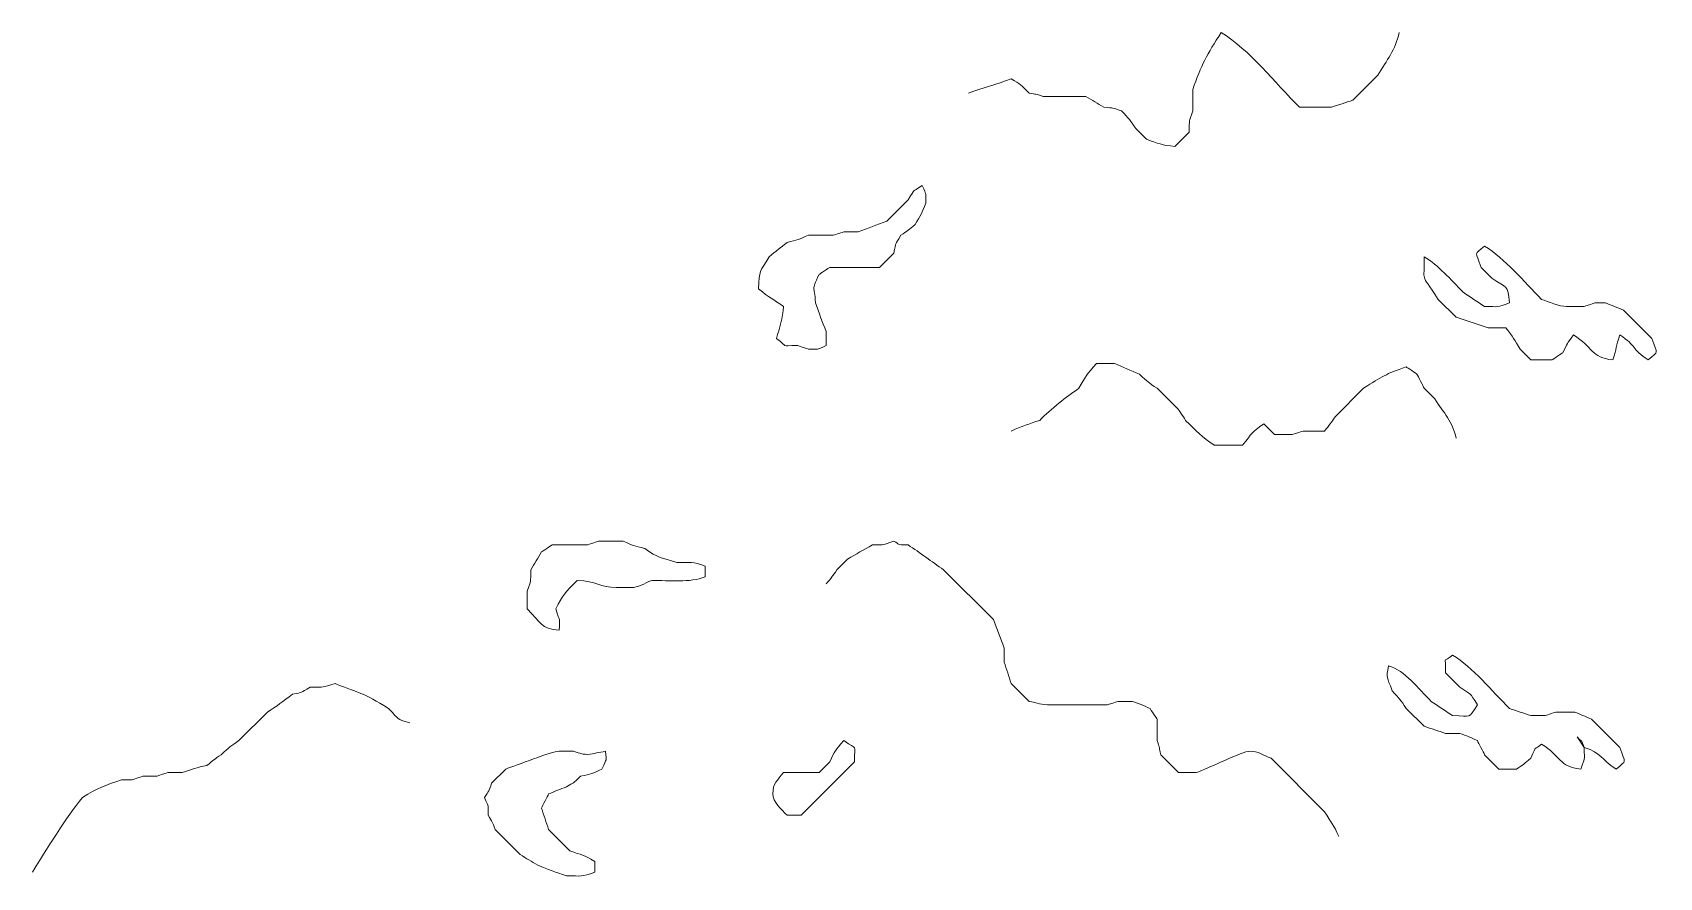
# Model space of a CAD drawing. Header units: millimetres. Extents: x -6423 to -1759, y 6 to 2012.
# Drawn here: x -1868.1 to -1799.6, y 1530.7 to 1566.3 of the extents above; entities that cross this region are included whole.
import ezdxf

# ---------------------------------------------------------------- set-up
doc = ezdxf.new("R2010")
doc.units = ezdxf.units.MM
doc.header["$MEASUREMENT"] = 0
doc.layers.add('layer 1', color=7, linetype='Continuous')

msp = doc.modelspace()

# ---------------------------------------------------------------- linework, layer by layer
at = {"layer": 'layer 1', "color": 177, "lineweight": 9}
for points, knots in [([(-1810.5311, 1566.2555), (-1810.686, 1565.5199), (-1811.0478, 1565.0956), (-1811.4305, 1564.456), (-1811.4305, 1564.456), (-1811.4305, 1564.456), (-1812.4802, 1563.407), (-1812.4802, 1563.407), (-1812.4802, 1563.407), (-1812.7803, 1563.3029), (-1813.0793, 1563.2108), (-1813.3797, 1563.107), (-1813.3797, 1563.107), (-1813.3797, 1563.107), (-1814.729, 1563.107), (-1814.729, 1563.107), (-1814.729, 1563.107), (-1815.7543, 1564.1324), (-1816.8352, 1565.5261), (-1818.0272, 1566.2553), (-1818.0272, 1566.2553), (-1818.6215, 1565.3463), (-1818.8772, 1564.8659), (-1819.2268, 1563.8567), (-1819.2268, 1563.8567), (-1819.2268, 1563.8567), (-1819.2268, 1562.9573), (-1819.2268, 1562.9573), (-1819.2268, 1562.9573), (-1819.3983, 1562.4275), (-1819.3639, 1562.647), (-1819.3766, 1562.0577), (-1819.3766, 1562.0577), (-1819.3766, 1562.0577), (-1819.9764, 1561.4577), (-1819.9764, 1561.4577), (-1819.9764, 1561.4577), (-1820.5303, 1561.5002), (-1820.6854, 1561.588), (-1821.1758, 1561.7577), (-1821.1758, 1561.7577), (-1821.1758, 1561.7577), (-1821.6254, 1562.2072), (-1821.6254, 1562.2072), (-1821.6254, 1562.2072), (-1821.8697, 1562.5727), (-1821.9009, 1562.6059), (-1822.2253, 1562.9573), (-1822.2253, 1562.9573), (-1822.6654, 1563.103), (-1822.5009, 1563.0706), (-1822.9749, 1563.1069), (-1822.9749, 1563.1069), (-1823.2352, 1563.2605), (-1823.4652, 1563.4014), (-1823.7246, 1563.5568), (-1823.7246, 1563.5568), (-1823.7246, 1563.5568), (-1825.5236, 1563.5566), (-1825.5236, 1563.5566), (-1825.5236, 1563.5566), (-1825.892, 1563.6891), (-1825.7804, 1563.6405), (-1826.1233, 1563.7068), (-1826.1233, 1563.7068), (-1826.5042, 1564.0873), (-1826.459, 1564.0532), (-1826.873, 1564.3063), (-1826.873, 1564.3063), (-1827.5185, 1564.0475), (-1828.0833, 1563.935), (-1828.6722, 1563.7066)], [0, 0, 0, 0, 0.0526316, 0.0526316, 0.0526316, 0.0526316, 0.1052632, 0.1052632, 0.1052632, 0.1052632, 0.1578947, 0.1578947, 0.1578947, 0.1578947, 0.2105263, 0.2105263, 0.2105263, 0.2105263, 0.2631579, 0.2631579, 0.2631579, 0.2631579, 0.3157895, 0.3157895, 0.3157895, 0.3157895, 0.3684211, 0.3684211, 0.3684211, 0.3684211, 0.4210526, 0.4210526, 0.4210526, 0.4210526, 0.4736842, 0.4736842, 0.4736842, 0.4736842, 0.5263158, 0.5263158, 0.5263158, 0.5263158, 0.5789474, 0.5789474, 0.5789474, 0.5789474, 0.6315789, 0.6315789, 0.6315789, 0.6315789, 0.6842105, 0.6842105, 0.6842105, 0.6842105, 0.7368421, 0.7368421, 0.7368421, 0.7368421, 0.7894737, 0.7894737, 0.7894737, 0.7894737, 0.8421053, 0.8421053, 0.8421053, 0.8421053, 0.8947368, 0.8947368, 0.8947368, 0.8947368, 1, 1, 1, 1]), ([(-1837.068, 1556.8102), (-1836.7903, 1557.0342), (-1836.5955, 1557.1849), (-1836.3184, 1557.4096), (-1836.3184, 1557.4096), (-1835.8704, 1557.5041), (-1835.8285, 1557.5454), (-1835.4187, 1557.7097), (-1835.4187, 1557.7097), (-1835.4187, 1557.7097), (-1834.3689, 1557.7095), (-1834.3689, 1557.7095), (-1834.3689, 1557.7095), (-1834.3603, 1557.714), (-1833.9447, 1557.8504), (-1833.9196, 1557.8597), (-1833.9196, 1557.8597), (-1833.9196, 1557.8597), (-1833.3198, 1557.8594), (-1833.3198, 1557.8594), (-1833.3198, 1557.8594), (-1832.8923, 1558.0077), (-1832.5383, 1558.1418), (-1832.1205, 1558.3094), (-1832.1205, 1558.3094), (-1832.1205, 1558.3094), (-1831.2209, 1559.2088), (-1831.2209, 1559.2088), (-1831.2209, 1559.2088), (-1830.8742, 1559.7271), (-1831.1242, 1559.4751), (-1830.6211, 1559.8088), (-1830.6211, 1559.8088), (-1830.4311, 1559.3299), (-1830.4843, 1559.6655), (-1830.4713, 1559.0589), (-1830.4713, 1559.0589), (-1830.6328, 1558.6566), (-1830.6958, 1558.5356), (-1830.921, 1558.1595), (-1830.921, 1558.1595), (-1831.1906, 1557.9464), (-1831.2467, 1557.8929), (-1831.5207, 1557.7095), (-1831.5207, 1557.7095), (-1831.7866, 1557.2587), (-1831.7162, 1557.4549), (-1831.8206, 1556.96), (-1831.8206, 1556.96), (-1831.8206, 1556.96), (-1832.4202, 1556.3603), (-1832.4202, 1556.3603), (-1832.4202, 1556.3603), (-1832.4202, 1556.3603), (-1834.5191, 1556.3602), (-1834.5191, 1556.3602), (-1834.5191, 1556.3602), (-1834.5368, 1556.3508), (-1834.9434, 1556.0769), (-1834.9691, 1556.0604), (-1834.9691, 1556.0604), (-1835.3125, 1555.2855), (-1835.1639, 1555.6782), (-1835.1187, 1554.8611), (-1835.1187, 1554.8611), (-1834.971, 1554.4336), (-1834.8368, 1554.0796), (-1834.6691, 1553.6615), (-1834.6691, 1553.6615), (-1834.6691, 1553.6615), (-1834.6691, 1553.062), (-1834.6691, 1553.062), (-1834.6691, 1553.062), (-1835.1478, 1552.8719), (-1834.8122, 1552.9254), (-1835.4188, 1552.9121), (-1835.4188, 1552.9121), (-1835.4278, 1552.916), (-1835.8435, 1553.0528), (-1835.8687, 1553.0621), (-1835.8687, 1553.0621), (-1836.6736, 1553.0796), (-1836.1911, 1552.9509), (-1836.7682, 1553.3619), (-1836.7682, 1553.3619), (-1836.6235, 1553.8071), (-1836.5062, 1554.217), (-1836.4682, 1554.711), (-1836.4682, 1554.711), (-1836.93, 1555.0501), (-1837.0551, 1555.0436), (-1837.5177, 1555.4606), (-1837.5177, 1555.4606), (-1837.5002, 1556.2557), (-1837.4513, 1556.1603), (-1837.068, 1556.8102)], [0, 0, 0, 0, 0.04, 0.04, 0.04, 0.04, 0.08, 0.08, 0.08, 0.08, 0.12, 0.12, 0.12, 0.12, 0.16, 0.16, 0.16, 0.16, 0.2, 0.2, 0.2, 0.2, 0.24, 0.24, 0.24, 0.24, 0.28, 0.28, 0.28, 0.28, 0.32, 0.32, 0.32, 0.32, 0.36, 0.36, 0.36, 0.36, 0.4, 0.4, 0.4, 0.4, 0.44, 0.44, 0.44, 0.44, 0.48, 0.48, 0.48, 0.48, 0.52, 0.52, 0.52, 0.52, 0.56, 0.56, 0.56, 0.56, 0.6, 0.6, 0.6, 0.6, 0.64, 0.64, 0.64, 0.64, 0.68, 0.68, 0.68, 0.68, 0.72, 0.72, 0.72, 0.72, 0.76, 0.76, 0.76, 0.76, 0.8, 0.8, 0.8, 0.8, 0.84, 0.84, 0.84, 0.84, 0.88, 0.88, 0.88, 0.88, 0.92, 0.92, 0.92, 0.92, 1, 1, 1, 1]), ([(-1809.4813, 1556.8099), (-1808.8644, 1556.4324), (-1808.3785, 1555.8571), (-1807.8324, 1555.3108), (-1807.8324, 1555.3108), (-1807.5285, 1555.1123), (-1807.2365, 1554.9099), (-1806.9328, 1554.711), (-1806.9328, 1554.711), (-1806.2994, 1554.711), (-1806.4334, 1554.6477), (-1805.8832, 1554.8615), (-1805.8832, 1554.8615), (-1805.9604, 1555.6444), (-1805.9809, 1555.4698), (-1806.6331, 1555.9104), (-1806.6331, 1555.9104), (-1806.6331, 1555.9104), (-1807.0828, 1556.3603), (-1807.0828, 1556.3603), (-1807.0828, 1556.3603), (-1807.3114, 1557.0658), (-1807.4031, 1556.8558), (-1806.9328, 1557.2599), (-1806.9328, 1557.2599), (-1806.0693, 1556.7317), (-1805.2857, 1555.7627), (-1804.5339, 1555.011), (-1804.5339, 1555.011), (-1804.2564, 1554.9148), (-1803.7713, 1554.7114), (-1803.4844, 1554.7113), (-1803.4844, 1554.7113), (-1803.4844, 1554.7113), (-1802.7347, 1554.711), (-1802.7347, 1554.711), (-1802.7347, 1554.711), (-1802.7258, 1554.7152), (-1802.3102, 1554.8522), (-1802.2851, 1554.8611), (-1802.2851, 1554.8611), (-1802.2851, 1554.8611), (-1801.8352, 1554.8612), (-1801.8352, 1554.8612), (-1801.8352, 1554.8612), (-1801.5893, 1554.7601), (-1801.3325, 1554.6605), (-1801.0855, 1554.5611), (-1801.0855, 1554.5611), (-1801.0855, 1554.5611), (-1799.8863, 1553.3617), (-1799.8863, 1553.3617), (-1799.8863, 1553.3617), (-1799.6575, 1552.6565), (-1799.5658, 1552.8661), (-1800.0361, 1552.4622), (-1800.0361, 1552.4622), (-1800.7685, 1552.9203), (-1800.5029, 1553.0534), (-1801.2357, 1553.5117), (-1801.2357, 1553.5117), (-1801.4374, 1552.9917), (-1801.3334, 1552.9826), (-1801.5355, 1552.4622), (-1801.5355, 1552.4622), (-1802.4531, 1552.5528), (-1802.3613, 1553.0079), (-1803.1845, 1553.5117), (-1803.1845, 1553.5117), (-1803.4988, 1553.0804), (-1803.4127, 1553.2173), (-1803.6344, 1552.762), (-1803.6344, 1552.762), (-1803.652, 1552.7522), (-1804.0586, 1552.4786), (-1804.0843, 1552.4622), (-1804.0843, 1552.4622), (-1804.0843, 1552.4622), (-1804.9838, 1552.4623), (-1804.9838, 1552.4623), (-1804.9838, 1552.4623), (-1804.9838, 1552.4623), (-1805.4335, 1552.9119), (-1805.4335, 1552.9119), (-1805.4335, 1552.9119), (-1805.672, 1553.3102), (-1805.7275, 1553.4244), (-1806.0333, 1553.8115), (-1806.0333, 1553.8115), (-1806.0333, 1553.8115), (-1806.7829, 1553.8115), (-1806.7829, 1553.8115), (-1806.7829, 1553.8115), (-1807.2314, 1553.9668), (-1807.6838, 1554.1065), (-1808.1322, 1554.2613), (-1808.1322, 1554.2613), (-1808.1322, 1554.2613), (-1808.8819, 1555.011), (-1808.8819, 1555.011), (-1808.8819, 1555.011), (-1809.6957, 1556.2556), (-1809.4389, 1555.6179), (-1809.4813, 1556.8099)], [0, 0, 0, 0, 0.037037, 0.037037, 0.037037, 0.037037, 0.0740741, 0.0740741, 0.0740741, 0.0740741, 0.1111111, 0.1111111, 0.1111111, 0.1111111, 0.1481481, 0.1481481, 0.1481481, 0.1481481, 0.1851852, 0.1851852, 0.1851852, 0.1851852, 0.2222222, 0.2222222, 0.2222222, 0.2222222, 0.2592593, 0.2592593, 0.2592593, 0.2592593, 0.2962963, 0.2962963, 0.2962963, 0.2962963, 0.3333333, 0.3333333, 0.3333333, 0.3333333, 0.3703704, 0.3703704, 0.3703704, 0.3703704, 0.4074074, 0.4074074, 0.4074074, 0.4074074, 0.4444444, 0.4444444, 0.4444444, 0.4444444, 0.4814815, 0.4814815, 0.4814815, 0.4814815, 0.5185185, 0.5185185, 0.5185185, 0.5185185, 0.5555556, 0.5555556, 0.5555556, 0.5555556, 0.5925926, 0.5925926, 0.5925926, 0.5925926, 0.6296296, 0.6296296, 0.6296296, 0.6296296, 0.6666667, 0.6666667, 0.6666667, 0.6666667, 0.7037037, 0.7037037, 0.7037037, 0.7037037, 0.7407407, 0.7407407, 0.7407407, 0.7407407, 0.7777778, 0.7777778, 0.7777778, 0.7777778, 0.8148148, 0.8148148, 0.8148148, 0.8148148, 0.8518519, 0.8518519, 0.8518519, 0.8518519, 0.8888889, 0.8888889, 0.8888889, 0.8888889, 0.9259259, 0.9259259, 0.9259259, 0.9259259, 1, 1, 1, 1]), ([(-1808.1322, 1549.1638), (-1808.2836, 1549.8823), (-1808.6322, 1550.2021), (-1809.0317, 1550.8132), (-1809.0317, 1550.8132), (-1809.0317, 1550.8132), (-1809.4815, 1551.263), (-1809.4815, 1551.263), (-1809.4815, 1551.263), (-1809.5209, 1551.3547), (-1809.7358, 1551.7665), (-1809.7815, 1551.8625), (-1809.7815, 1551.8625), (-1809.799, 1551.8724), (-1810.2057, 1552.1462), (-1810.2312, 1552.1625), (-1810.2312, 1552.1625), (-1811.1042, 1551.8601), (-1811.2411, 1551.7788), (-1812.0303, 1551.263), (-1812.0303, 1551.263), (-1812.0303, 1551.263), (-1813.2295, 1550.0635), (-1813.2295, 1550.0635), (-1813.2295, 1550.0635), (-1813.4114, 1549.7798), (-1813.4601, 1549.7354), (-1813.6795, 1549.4638), (-1813.6795, 1549.4638), (-1813.6795, 1549.4638), (-1814.5791, 1549.4637), (-1814.5791, 1549.4637), (-1814.5791, 1549.4637), (-1814.5881, 1549.4596), (-1815.0038, 1549.3228), (-1815.0288, 1549.3139), (-1815.0288, 1549.3139), (-1815.0288, 1549.3139), (-1815.7784, 1549.3138), (-1815.7784, 1549.3138), (-1815.7784, 1549.3138), (-1815.7784, 1549.3138), (-1816.2281, 1549.7636), (-1816.2281, 1549.7636), (-1816.2281, 1549.7636), (-1816.8051, 1549.3648), (-1816.6882, 1549.4057), (-1817.1277, 1548.8639), (-1817.1277, 1548.8639), (-1817.1277, 1548.8639), (-1818.3273, 1548.8639), (-1818.3273, 1548.8639), (-1818.3273, 1548.8639), (-1818.8476, 1549.2156), (-1819.0564, 1549.4434), (-1819.5266, 1549.9134), (-1819.5266, 1549.9134), (-1819.536, 1549.931), (-1819.8099, 1550.3379), (-1819.8264, 1550.3633), (-1819.8264, 1550.3633), (-1819.8264, 1550.3633), (-1820.7259, 1551.263), (-1820.7259, 1551.263), (-1820.7259, 1551.263), (-1821.0912, 1551.507), (-1821.1246, 1551.5385), (-1821.4757, 1551.8624), (-1821.4757, 1551.8624), (-1821.8419, 1552.0095), (-1822.1588, 1552.1652), (-1822.5249, 1552.3124), (-1822.5249, 1552.3124), (-1822.5249, 1552.3124), (-1823.2748, 1552.3121), (-1823.2748, 1552.3121), (-1823.2748, 1552.3121), (-1823.725, 1551.8245), (-1823.7156, 1551.7786), (-1824.0244, 1551.2628), (-1824.0244, 1551.2628), (-1824.5766, 1550.8897), (-1825.1704, 1550.4058), (-1825.6733, 1549.9134), (-1825.6733, 1549.9134), (-1826.1229, 1549.758), (-1826.4355, 1549.667), (-1826.873, 1549.4637)], [0, 0, 0, 0, 0.0434783, 0.0434783, 0.0434783, 0.0434783, 0.0869565, 0.0869565, 0.0869565, 0.0869565, 0.1304348, 0.1304348, 0.1304348, 0.1304348, 0.173913, 0.173913, 0.173913, 0.173913, 0.2173913, 0.2173913, 0.2173913, 0.2173913, 0.2608696, 0.2608696, 0.2608696, 0.2608696, 0.3043478, 0.3043478, 0.3043478, 0.3043478, 0.3478261, 0.3478261, 0.3478261, 0.3478261, 0.3913043, 0.3913043, 0.3913043, 0.3913043, 0.4347826, 0.4347826, 0.4347826, 0.4347826, 0.4782609, 0.4782609, 0.4782609, 0.4782609, 0.5217391, 0.5217391, 0.5217391, 0.5217391, 0.5652174, 0.5652174, 0.5652174, 0.5652174, 0.6086957, 0.6086957, 0.6086957, 0.6086957, 0.6521739, 0.6521739, 0.6521739, 0.6521739, 0.6956522, 0.6956522, 0.6956522, 0.6956522, 0.7391304, 0.7391304, 0.7391304, 0.7391304, 0.7826087, 0.7826087, 0.7826087, 0.7826087, 0.826087, 0.826087, 0.826087, 0.826087, 0.8695652, 0.8695652, 0.8695652, 0.8695652, 0.9130435, 0.9130435, 0.9130435, 0.9130435, 1, 1, 1, 1]), ([(-1847.1131, 1543.6165), (-1846.9595, 1543.8767), (-1846.8186, 1544.1069), (-1846.6633, 1544.3664), (-1846.6633, 1544.3664), (-1846.6454, 1544.3759), (-1846.239, 1544.6497), (-1846.2133, 1544.6661), (-1846.2133, 1544.6661), (-1846.2133, 1544.6661), (-1844.714, 1544.6661), (-1844.714, 1544.6661), (-1844.714, 1544.6661), (-1844.7052, 1544.6702), (-1844.2895, 1544.8071), (-1844.2644, 1544.816), (-1844.2644, 1544.816), (-1844.2644, 1544.816), (-1843.2149, 1544.816), (-1843.2149, 1544.816), (-1843.2149, 1544.816), (-1842.8053, 1544.6515), (-1842.7632, 1544.6105), (-1842.3153, 1544.5163), (-1842.3153, 1544.5163), (-1841.7395, 1544.0934), (-1841.6021, 1544.1365), (-1840.966, 1543.9165), (-1840.966, 1543.9165), (-1840.3167, 1543.9164), (-1840.3405, 1543.9894), (-1839.7667, 1543.7662), (-1839.7667, 1543.7662), (-1839.7667, 1543.7662), (-1839.7667, 1543.3167), (-1839.7667, 1543.3167), (-1839.7667, 1543.3167), (-1840.4134, 1543.0657), (-1841.2708, 1543.1668), (-1842.0155, 1543.1669), (-1842.0155, 1543.1669), (-1842.3454, 1543.0345), (-1842.5665, 1542.867), (-1842.9151, 1542.8666), (-1842.9151, 1542.8666), (-1842.9151, 1542.8666), (-1843.5149, 1542.867), (-1843.5149, 1542.867), (-1843.5149, 1542.867), (-1844.1948, 1542.8669), (-1844.3428, 1543.1489), (-1845.1638, 1543.1669), (-1845.1638, 1543.1669), (-1845.6861, 1542.6328), (-1845.7375, 1542.5766), (-1846.0634, 1541.9672), (-1846.0634, 1541.9672), (-1845.8641, 1541.391), (-1845.8925, 1541.5658), (-1845.9136, 1541.0678), (-1845.9136, 1541.0678), (-1846.7058, 1541.1462), (-1846.6622, 1541.3667), (-1847.2627, 1541.9672), (-1847.2627, 1541.9672), (-1847.2627, 1541.9672), (-1847.2628, 1542.7171), (-1847.2628, 1542.7171), (-1847.2628, 1542.7171), (-1847.1022, 1543.2128), (-1847.1131, 1543.0506), (-1847.1131, 1543.6165)], [0, 0, 0, 0, 0.0526316, 0.0526316, 0.0526316, 0.0526316, 0.1052632, 0.1052632, 0.1052632, 0.1052632, 0.1578947, 0.1578947, 0.1578947, 0.1578947, 0.2105263, 0.2105263, 0.2105263, 0.2105263, 0.2631579, 0.2631579, 0.2631579, 0.2631579, 0.3157895, 0.3157895, 0.3157895, 0.3157895, 0.3684211, 0.3684211, 0.3684211, 0.3684211, 0.4210526, 0.4210526, 0.4210526, 0.4210526, 0.4736842, 0.4736842, 0.4736842, 0.4736842, 0.5263158, 0.5263158, 0.5263158, 0.5263158, 0.5789474, 0.5789474, 0.5789474, 0.5789474, 0.6315789, 0.6315789, 0.6315789, 0.6315789, 0.6842105, 0.6842105, 0.6842105, 0.6842105, 0.7368421, 0.7368421, 0.7368421, 0.7368421, 0.7894737, 0.7894737, 0.7894737, 0.7894737, 0.8421053, 0.8421053, 0.8421053, 0.8421053, 0.8947368, 0.8947368, 0.8947368, 0.8947368, 1, 1, 1, 1]), ([(-1813.0797, 1532.372), (-1813.286, 1532.86), (-1813.3902, 1532.9796), (-1813.6796, 1533.4217), (-1813.6796, 1533.4217), (-1813.6796, 1533.4217), (-1815.9283, 1535.6705), (-1815.9283, 1535.6705), (-1815.9283, 1535.6705), (-1816.2583, 1535.8027), (-1816.4793, 1535.9705), (-1816.8279, 1535.9702), (-1816.8279, 1535.9702), (-1817.1078, 1535.9707), (-1818.5974, 1535.2366), (-1819.0769, 1535.071), (-1819.0769, 1535.071), (-1819.0769, 1535.071), (-1819.8264, 1535.0707), (-1819.8264, 1535.0707), (-1819.8264, 1535.0707), (-1819.8264, 1535.0707), (-1820.5761, 1535.8206), (-1820.5761, 1535.8206), (-1820.5761, 1535.8206), (-1820.6436, 1536.1426), (-1820.6126, 1536.0783), (-1820.7259, 1536.4205), (-1820.7259, 1536.4205), (-1820.7259, 1536.4205), (-1820.7259, 1537.3196), (-1820.7259, 1537.3196), (-1820.7259, 1537.3196), (-1820.7355, 1537.3372), (-1821.0093, 1537.7442), (-1821.0259, 1537.7694), (-1821.0259, 1537.7694), (-1821.3301, 1537.9142), (-1821.4546, 1537.9582), (-1821.7754, 1538.0693), (-1821.7754, 1538.0693), (-1821.7754, 1538.0693), (-1822.3752, 1538.0693), (-1822.3752, 1538.0693), (-1822.3752, 1538.0693), (-1822.3842, 1538.0654), (-1822.7997, 1537.9285), (-1822.8251, 1537.9192), (-1822.8251, 1537.9192), (-1822.8251, 1537.9192), (-1823.7246, 1537.9192), (-1823.7246, 1537.9192), (-1823.7246, 1537.9192), (-1823.7246, 1537.9192), (-1825.2237, 1537.9192), (-1825.2237, 1537.9192), (-1825.2237, 1537.9192), (-1825.5833, 1537.9195), (-1825.7911, 1538.0066), (-1826.1233, 1538.0694), (-1826.1233, 1538.0694), (-1826.1233, 1538.0694), (-1826.873, 1538.8188), (-1826.873, 1538.8188), (-1826.873, 1538.8188), (-1826.9768, 1539.1192), (-1827.0689, 1539.4185), (-1827.1728, 1539.7187), (-1827.1728, 1539.7187), (-1827.1728, 1539.7187), (-1827.1728, 1540.3185), (-1827.1728, 1540.3185), (-1827.1728, 1540.3185), (-1827.3207, 1540.7458), (-1827.4549, 1541.0996), (-1827.6224, 1541.5175), (-1827.6224, 1541.5175), (-1827.6224, 1541.5175), (-1829.7215, 1543.6167), (-1829.7215, 1543.6167), (-1829.7215, 1543.6167), (-1830.2305, 1543.9606), (-1830.7058, 1544.3293), (-1831.2207, 1544.6661), (-1831.2207, 1544.6661), (-1831.7999, 1544.6661), (-1831.5152, 1544.6946), (-1831.8202, 1544.816), (-1831.8202, 1544.816), (-1832.3498, 1544.6447), (-1832.1306, 1544.679), (-1832.7201, 1544.6661), (-1832.7201, 1544.6661), (-1833.0869, 1544.4464), (-1833.4029, 1544.2861), (-1833.7695, 1544.0666), (-1833.7695, 1544.0666), (-1833.7695, 1544.0666), (-1834.2191, 1543.6165), (-1834.2191, 1543.6165), (-1834.2191, 1543.6165), (-1834.401, 1543.3329), (-1834.4498, 1543.2885), (-1834.6691, 1543.0168)], [0, 0, 0, 0, 0.037037, 0.037037, 0.037037, 0.037037, 0.0740741, 0.0740741, 0.0740741, 0.0740741, 0.1111111, 0.1111111, 0.1111111, 0.1111111, 0.1481481, 0.1481481, 0.1481481, 0.1481481, 0.1851852, 0.1851852, 0.1851852, 0.1851852, 0.2222222, 0.2222222, 0.2222222, 0.2222222, 0.2592593, 0.2592593, 0.2592593, 0.2592593, 0.2962963, 0.2962963, 0.2962963, 0.2962963, 0.3333333, 0.3333333, 0.3333333, 0.3333333, 0.3703704, 0.3703704, 0.3703704, 0.3703704, 0.4074074, 0.4074074, 0.4074074, 0.4074074, 0.4444444, 0.4444444, 0.4444444, 0.4444444, 0.4814815, 0.4814815, 0.4814815, 0.4814815, 0.5185185, 0.5185185, 0.5185185, 0.5185185, 0.5555556, 0.5555556, 0.5555556, 0.5555556, 0.5925926, 0.5925926, 0.5925926, 0.5925926, 0.6296296, 0.6296296, 0.6296296, 0.6296296, 0.6666667, 0.6666667, 0.6666667, 0.6666667, 0.7037037, 0.7037037, 0.7037037, 0.7037037, 0.7407407, 0.7407407, 0.7407407, 0.7407407, 0.7777778, 0.7777778, 0.7777778, 0.7777778, 0.8148148, 0.8148148, 0.8148148, 0.8148148, 0.8518519, 0.8518519, 0.8518519, 0.8518519, 0.8888889, 0.8888889, 0.8888889, 0.8888889, 0.9259259, 0.9259259, 0.9259259, 0.9259259, 1, 1, 1, 1]), ([(-1803.0346, 1536.5699), (-1803.0346, 1536.5699), (-1802.7348, 1536.1201), (-1802.7348, 1536.1201), (-1802.7348, 1536.1201), (-1801.9858, 1535.905), (-1802.0693, 1535.6392), (-1801.3855, 1535.2206), (-1801.3855, 1535.2206), (-1800.9152, 1535.6245), (-1801.0069, 1535.4148), (-1801.2357, 1536.1201), (-1801.2357, 1536.1201), (-1801.2357, 1536.1201), (-1802.435, 1537.3197), (-1802.435, 1537.3197), (-1802.435, 1537.3197), (-1802.5783, 1537.3784), (-1803.0935, 1537.6195), (-1803.1845, 1537.6196), (-1803.1845, 1537.6196), (-1803.1845, 1537.6196), (-1803.9344, 1537.6192), (-1803.9344, 1537.6192), (-1803.9344, 1537.6192), (-1803.9434, 1537.6153), (-1804.359, 1537.4787), (-1804.3843, 1537.4695), (-1804.3843, 1537.4695), (-1804.3843, 1537.4695), (-1804.9838, 1537.4696), (-1804.9838, 1537.4696), (-1804.9838, 1537.4696), (-1805.284, 1537.5734), (-1805.5831, 1537.6655), (-1805.8832, 1537.7696), (-1805.8832, 1537.7696), (-1806.6351, 1538.5211), (-1807.4187, 1539.49), (-1808.2821, 1540.0185), (-1808.2821, 1540.0185), (-1808.6982, 1539.661), (-1808.5641, 1540.0922), (-1808.5819, 1539.2688), (-1808.5819, 1539.2688), (-1808.5819, 1539.2688), (-1807.9823, 1538.669), (-1807.9823, 1538.669), (-1807.9823, 1538.669), (-1807.4382, 1538.3012), (-1807.591, 1538.4922), (-1807.2326, 1537.9192), (-1807.2326, 1537.9192), (-1807.6542, 1537.2984), (-1807.4324, 1537.4696), (-1808.2821, 1537.4696), (-1808.2821, 1537.4696), (-1808.5858, 1537.6683), (-1808.8779, 1537.8708), (-1809.1817, 1538.0694), (-1809.1817, 1538.0694), (-1809.7319, 1538.6196), (-1810.2757, 1539.366), (-1810.9808, 1539.5685), (-1810.9808, 1539.5685), (-1811.0901, 1539.0198), (-1811.0444, 1539.1365), (-1810.8309, 1538.5193), (-1810.8309, 1538.5193), (-1810.5062, 1538.1669), (-1810.4769, 1538.1328), (-1810.2312, 1537.7696), (-1810.2312, 1537.7696), (-1810.2312, 1537.7696), (-1809.4813, 1537.0197), (-1809.4813, 1537.0197), (-1809.4813, 1537.0197), (-1809.1813, 1536.9161), (-1808.882, 1536.824), (-1808.5819, 1536.7199), (-1808.5819, 1536.7199), (-1808.5819, 1536.7199), (-1807.9823, 1536.72), (-1807.9823, 1536.72), (-1807.9823, 1536.72), (-1807.6665, 1536.6153), (-1807.5284, 1536.5575), (-1807.2326, 1536.4201), (-1807.2326, 1536.4201), (-1807.1931, 1536.3283), (-1806.9785, 1535.9166), (-1806.9328, 1535.8203), (-1806.9328, 1535.8203), (-1806.9328, 1535.8203), (-1806.333, 1535.2208), (-1806.333, 1535.2208), (-1806.333, 1535.2208), (-1806.333, 1535.2208), (-1805.5834, 1535.2206), (-1805.5834, 1535.2206), (-1805.5834, 1535.2206), (-1805.2997, 1535.4023), (-1805.2555, 1535.4514), (-1804.9838, 1535.6705), (-1804.9838, 1535.6705), (-1804.674, 1536.3222), (-1804.9702, 1535.9066), (-1804.5339, 1536.2699), (-1804.5339, 1536.2699), (-1803.7105, 1535.7667), (-1803.8024, 1535.3111), (-1802.8849, 1535.2204), (-1802.8849, 1535.2204), (-1802.6856, 1535.7337), (-1802.7348, 1535.5039), (-1802.7348, 1536.1201), (-1802.7348, 1536.1201), (-1802.8476, 1536.4182), (-1802.743, 1536.2782), (-1803.0346, 1536.5699)], [0, 0, 0, 0, 0.0322581, 0.0322581, 0.0322581, 0.0322581, 0.0645161, 0.0645161, 0.0645161, 0.0645161, 0.0967742, 0.0967742, 0.0967742, 0.0967742, 0.1290323, 0.1290323, 0.1290323, 0.1290323, 0.1612903, 0.1612903, 0.1612903, 0.1612903, 0.1935484, 0.1935484, 0.1935484, 0.1935484, 0.2258065, 0.2258065, 0.2258065, 0.2258065, 0.2580645, 0.2580645, 0.2580645, 0.2580645, 0.2903226, 0.2903226, 0.2903226, 0.2903226, 0.3225806, 0.3225806, 0.3225806, 0.3225806, 0.3548387, 0.3548387, 0.3548387, 0.3548387, 0.3870968, 0.3870968, 0.3870968, 0.3870968, 0.4193548, 0.4193548, 0.4193548, 0.4193548, 0.4516129, 0.4516129, 0.4516129, 0.4516129, 0.483871, 0.483871, 0.483871, 0.483871, 0.516129, 0.516129, 0.516129, 0.516129, 0.5483871, 0.5483871, 0.5483871, 0.5483871, 0.5806452, 0.5806452, 0.5806452, 0.5806452, 0.6129032, 0.6129032, 0.6129032, 0.6129032, 0.6451613, 0.6451613, 0.6451613, 0.6451613, 0.6774194, 0.6774194, 0.6774194, 0.6774194, 0.7096774, 0.7096774, 0.7096774, 0.7096774, 0.7419355, 0.7419355, 0.7419355, 0.7419355, 0.7741935, 0.7741935, 0.7741935, 0.7741935, 0.8064516, 0.8064516, 0.8064516, 0.8064516, 0.8387097, 0.8387097, 0.8387097, 0.8387097, 0.8709677, 0.8709677, 0.8709677, 0.8709677, 0.9032258, 0.9032258, 0.9032258, 0.9032258, 0.9354839, 0.9354839, 0.9354839, 0.9354839, 1, 1, 1, 1]), ([(-1852.2105, 1537.1696), (-1852.8513, 1537.3542), (-1852.5769, 1537.2476), (-1853.1101, 1537.7694), (-1853.1101, 1537.7694), (-1854.1685, 1538.4614), (-1854.3068, 1538.3878), (-1855.3589, 1538.8189), (-1855.3589, 1538.8189), (-1855.9146, 1538.6389), (-1855.7878, 1538.669), (-1856.4083, 1538.6692), (-1856.4083, 1538.6692), (-1856.8592, 1538.4031), (-1856.6631, 1538.4731), (-1857.158, 1538.3691), (-1857.158, 1538.3691), (-1857.537, 1538.0616), (-1857.8159, 1537.8755), (-1858.2075, 1537.6196), (-1858.2075, 1537.6196), (-1858.2075, 1537.6196), (-1859.4069, 1536.4201), (-1859.4069, 1536.4201), (-1859.4069, 1536.4201), (-1859.7724, 1536.1758), (-1859.8053, 1536.1446), (-1860.1566, 1535.8206), (-1860.1566, 1535.8206), (-1860.4403, 1535.6388), (-1860.4846, 1535.59), (-1860.7563, 1535.3706), (-1860.7563, 1535.3706), (-1861.1814, 1535.2902), (-1861.4117, 1535.2069), (-1861.8058, 1535.0707), (-1861.8058, 1535.0707), (-1861.8058, 1535.0707), (-1862.4052, 1535.071), (-1862.4052, 1535.071), (-1862.4052, 1535.071), (-1862.4145, 1535.0667), (-1862.8302, 1534.9297), (-1862.8552, 1534.9211), (-1862.8552, 1534.9211), (-1862.8552, 1534.9211), (-1863.455, 1534.9208), (-1863.455, 1534.9208), (-1863.455, 1534.9208), (-1863.464, 1534.9169), (-1863.8794, 1534.7798), (-1863.9047, 1534.771), (-1863.9047, 1534.771), (-1863.9047, 1534.771), (-1864.3545, 1534.771), (-1864.3545, 1534.771), (-1864.3545, 1534.771), (-1865.0508, 1534.53), (-1865.3573, 1534.4083), (-1866.0036, 1534.0212), (-1866.0036, 1534.0212), (-1866.6467, 1533.2285), (-1867.5802, 1531.7579), (-1868.1025, 1530.8728)], [0, 0, 0, 0, 0.0588235, 0.0588235, 0.0588235, 0.0588235, 0.1176471, 0.1176471, 0.1176471, 0.1176471, 0.1764706, 0.1764706, 0.1764706, 0.1764706, 0.2352941, 0.2352941, 0.2352941, 0.2352941, 0.2941176, 0.2941176, 0.2941176, 0.2941176, 0.3529412, 0.3529412, 0.3529412, 0.3529412, 0.4117647, 0.4117647, 0.4117647, 0.4117647, 0.4705882, 0.4705882, 0.4705882, 0.4705882, 0.5294118, 0.5294118, 0.5294118, 0.5294118, 0.5882353, 0.5882353, 0.5882353, 0.5882353, 0.6470588, 0.6470588, 0.6470588, 0.6470588, 0.7058824, 0.7058824, 0.7058824, 0.7058824, 0.7647059, 0.7647059, 0.7647059, 0.7647059, 0.8235294, 0.8235294, 0.8235294, 0.8235294, 0.8823529, 0.8823529, 0.8823529, 0.8823529, 1, 1, 1, 1]), ([(-1849.062, 1534.0213), (-1848.8914, 1534.2876), (-1848.8629, 1534.3134), (-1848.7622, 1534.6214), (-1848.7622, 1534.6214), (-1848.7622, 1534.6214), (-1848.1624, 1535.2206), (-1848.1624, 1535.2206), (-1848.1624, 1535.2206), (-1847.753, 1535.3622), (-1846.2117, 1535.9703), (-1845.9136, 1535.9707), (-1845.9136, 1535.9707), (-1845.9136, 1535.9707), (-1845.314, 1535.9703), (-1845.314, 1535.9703), (-1845.314, 1535.9703), (-1844.9454, 1535.8376), (-1845.0569, 1535.8866), (-1844.7142, 1535.8202), (-1844.7142, 1535.8202), (-1844.4148, 1535.8784), (-1844.264, 1535.914), (-1843.9646, 1535.9703), (-1843.9646, 1535.9703), (-1843.9334, 1535.4951), (-1843.8869, 1535.7341), (-1844.1144, 1535.2208), (-1844.1144, 1535.2208), (-1844.5196, 1535.0321), (-1844.5523, 1535.0082), (-1845.014, 1534.9208), (-1845.014, 1534.9208), (-1845.3655, 1534.5695), (-1845.267, 1534.6802), (-1845.6138, 1534.4712), (-1845.6138, 1534.4712), (-1845.8609, 1534.3727), (-1846.1166, 1534.2724), (-1846.3634, 1534.1713), (-1846.3634, 1534.1713), (-1846.4026, 1534.0793), (-1846.6176, 1533.6677), (-1846.6632, 1533.5715), (-1846.6632, 1533.5715), (-1846.5594, 1533.2712), (-1846.4673, 1532.9722), (-1846.3634, 1532.6721), (-1846.3634, 1532.6721), (-1846.3634, 1532.6721), (-1845.4637, 1531.7724), (-1845.4637, 1531.7724), (-1845.4637, 1531.7724), (-1844.9565, 1531.5968), (-1844.8958, 1531.6007), (-1844.4146, 1531.3225), (-1844.4146, 1531.3225), (-1844.4146, 1531.3225), (-1844.4144, 1530.8728), (-1844.4144, 1530.8728), (-1844.4144, 1530.8728), (-1844.9883, 1530.65), (-1844.9645, 1530.723), (-1845.6138, 1530.7227), (-1845.6138, 1530.7227), (-1846.0631, 1530.8784), (-1846.3757, 1530.9695), (-1846.8131, 1531.1726), (-1846.8131, 1531.1726), (-1847.1005, 1531.3235), (-1847.287, 1531.442), (-1847.5629, 1531.6225), (-1847.5629, 1531.6225), (-1847.5629, 1531.6225), (-1848.6122, 1532.6721), (-1848.6122, 1532.6721), (-1848.6122, 1532.6721), (-1848.7291, 1532.997), (-1848.7449, 1532.9881), (-1848.9123, 1533.2718), (-1848.9123, 1533.2718), (-1848.9123, 1533.8743), (-1848.8862, 1533.5682), (-1849.062, 1534.0213)], [0, 0, 0, 0, 0.0454545, 0.0454545, 0.0454545, 0.0454545, 0.0909091, 0.0909091, 0.0909091, 0.0909091, 0.1363636, 0.1363636, 0.1363636, 0.1363636, 0.1818182, 0.1818182, 0.1818182, 0.1818182, 0.2272727, 0.2272727, 0.2272727, 0.2272727, 0.2727273, 0.2727273, 0.2727273, 0.2727273, 0.3181818, 0.3181818, 0.3181818, 0.3181818, 0.3636364, 0.3636364, 0.3636364, 0.3636364, 0.4090909, 0.4090909, 0.4090909, 0.4090909, 0.4545455, 0.4545455, 0.4545455, 0.4545455, 0.5, 0.5, 0.5, 0.5, 0.5454545, 0.5454545, 0.5454545, 0.5454545, 0.5909091, 0.5909091, 0.5909091, 0.5909091, 0.6363636, 0.6363636, 0.6363636, 0.6363636, 0.6818182, 0.6818182, 0.6818182, 0.6818182, 0.7272727, 0.7272727, 0.7272727, 0.7272727, 0.7727273, 0.7727273, 0.7727273, 0.7727273, 0.8181818, 0.8181818, 0.8181818, 0.8181818, 0.8636364, 0.8636364, 0.8636364, 0.8636364, 0.9090909, 0.9090909, 0.9090909, 0.9090909, 1, 1, 1, 1]), ([(-1836.4682, 1535.0707), (-1836.4682, 1535.0707), (-1834.9691, 1535.0707), (-1834.9691, 1535.0707), (-1834.9691, 1535.0707), (-1834.9691, 1535.0707), (-1834.5193, 1535.5207), (-1834.5193, 1535.5207), (-1834.5193, 1535.5207), (-1834.2905, 1535.9904), (-1834.3127, 1535.9838), (-1833.9196, 1536.4201), (-1833.9196, 1536.4201), (-1833.3153, 1535.9671), (-1833.488, 1536.3608), (-1833.4697, 1535.5207), (-1833.4697, 1535.5207), (-1833.4697, 1535.5207), (-1835.7186, 1533.2717), (-1835.7186, 1533.2717), (-1835.7186, 1533.2717), (-1835.7186, 1533.2717), (-1836.3184, 1533.2718), (-1836.3184, 1533.2718), (-1836.3184, 1533.2718), (-1836.5412, 1533.513), (-1836.9178, 1533.8394), (-1836.9179, 1534.1714), (-1836.9179, 1534.1714), (-1836.9179, 1534.6209), (-1836.7273, 1534.735), (-1836.4682, 1535.0707)], [0, 0, 0, 0, 0.1111111, 0.1111111, 0.1111111, 0.1111111, 0.2222222, 0.2222222, 0.2222222, 0.2222222, 0.3333333, 0.3333333, 0.3333333, 0.3333333, 0.4444444, 0.4444444, 0.4444444, 0.4444444, 0.5555556, 0.5555556, 0.5555556, 0.5555556, 0.6666667, 0.6666667, 0.6666667, 0.6666667, 0.7777778, 0.7777778, 0.7777778, 0.7777778, 1, 1, 1, 1])]:
    msp.add_open_spline(points, degree=3, knots=knots, dxfattribs=at)

doc.saveas('drawing.dxf')
